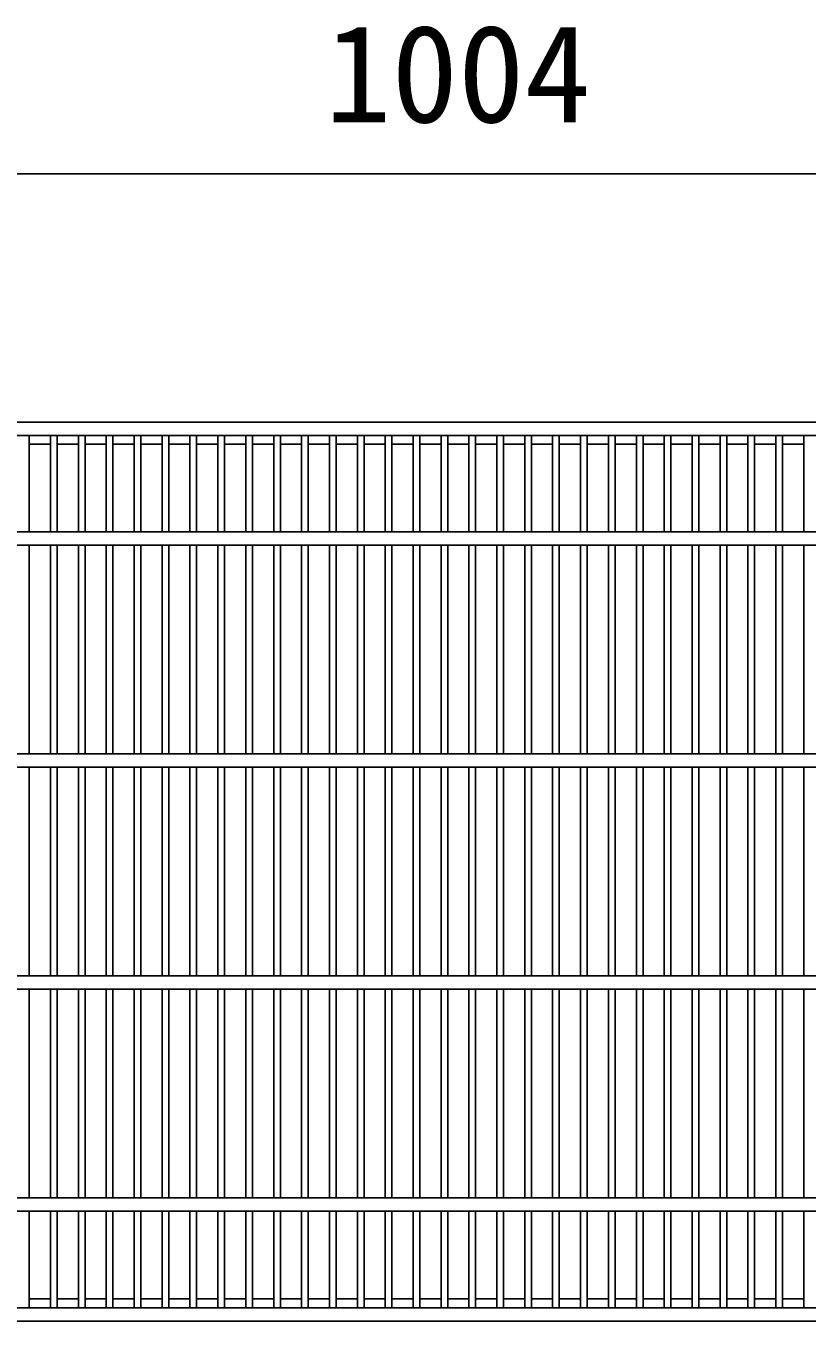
# Model space of a CAD drawing. Units: millimetres, scale not verified. Extents: x -16800 to 16800, y -5940 to 5940.
# Drawn here: x -2897 to -2545, y 963 to 1546 of the extents above; entities that cross this region are included whole.
import ezdxf
from ezdxf.enums import TextEntityAlignment as Align

# ---------------------------------------------------------------- set-up
doc = ezdxf.new("R2010")
doc.units = ezdxf.units.MM
doc.header["$LTSCALE"] = 20
doc.layers.add('0-0_DIM', color=7, linetype='Continuous', lineweight=25)
doc.layers.add('0-2_HATCH', color=6, linetype='Continuous', lineweight=25)
doc.styles.add('ＭＳ ゴシック', font='')
doc.styles.get('ＭＳ ゴシック').set_extended_font_data('MS Gothic')

msp = doc.modelspace()

# ---------------------------------------------------------------- linework, layer by layer
at = {"layer": '0-0_DIM'}
msp.add_line((-2200.38, 1479.84), (-3204.38, 1479.84), dxfattribs=at)
at = {"layer": '0-2_HATCH'}
for p, q in [((-2204.88, 1362.03), (-3199.88, 1362.03)), ((-2895.51, 1362.03), (-2895.51, 1318.53)), ((-2885.96, 1362.03), (-2885.96, 1318.53)), ((-2882.96, 1362.03), (-2882.96, 1318.53)), ((-2873.4, 1362.03), (-2873.4, 1318.53)), ((-2870.4, 1362.03), (-2870.4, 1318.53)), ((-2860.84, 1362.03), (-2860.84, 1318.53)), ((-2857.84, 1362.03), (-2857.84, 1318.53)), ((-2848.29, 1362.03), (-2848.29, 1318.53)), ((-2845.29, 1362.03), (-2845.29, 1318.53)), ((-2835.73, 1362.03), (-2835.73, 1318.53)), ((-2832.73, 1362.03), (-2832.73, 1318.53)), ((-2823.17, 1362.03), (-2823.17, 1318.53)), ((-2820.17, 1362.03), (-2820.17, 1318.53)), ((-2810.62, 1362.03), (-2810.62, 1318.53)), ((-2807.62, 1362.03), (-2807.62, 1318.53)), ((-2798.06, 1362.03), (-2798.06, 1318.53)), ((-2795.06, 1362.03), (-2795.06, 1318.53)), ((-2785.5, 1362.03), (-2785.5, 1318.53)), ((-2782.5, 1362.03), (-2782.5, 1318.53)), ((-2772.94, 1362.03), (-2772.94, 1318.53)), ((-2769.94, 1362.03), (-2769.94, 1318.53)), ((-2760.39, 1362.03), (-2760.39, 1318.53)), ((-2757.39, 1362.03), (-2757.39, 1318.53)), ((-2747.83, 1362.03), (-2747.83, 1318.53)), ((-2744.83, 1362.03), (-2744.83, 1318.53)), ((-2735.27, 1362.03), (-2735.27, 1318.53)), ((-2732.27, 1362.03), (-2732.27, 1318.53)), ((-2722.72, 1362.03), (-2722.72, 1318.53)), ((-2719.72, 1362.03), (-2719.72, 1318.53)), ((-2710.16, 1362.03), (-2710.16, 1318.53)), ((-2707.16, 1362.03), (-2707.16, 1318.53)), ((-2697.6, 1362.03), (-2697.6, 1318.53)), ((-2694.6, 1362.03), (-2694.6, 1318.53)), ((-2685.05, 1362.03), (-2685.05, 1318.53)), ((-2682.05, 1362.03), (-2682.05, 1318.53)), ((-2672.49, 1362.03), (-2672.49, 1318.53)), ((-2669.49, 1362.03), (-2669.49, 1318.53)), ((-2659.93, 1362.03), (-2659.93, 1318.53)), ((-2656.93, 1362.03), (-2656.93, 1318.53)), ((-2647.37, 1362.03), (-2647.37, 1318.53)), ((-2644.37, 1362.03), (-2644.37, 1318.53)), ((-2634.82, 1362.03), (-2634.82, 1318.53)), ((-2631.82, 1362.03), (-2631.82, 1318.53)), ((-2622.26, 1362.03), (-2622.26, 1318.53)), ((-2619.26, 1362.03), (-2619.26, 1318.53)), ((-2609.7, 1362.03), (-2609.7, 1318.53)), ((-2606.7, 1362.03), (-2606.7, 1318.53)), ((-2597.15, 1362.03), (-2597.15, 1318.53)), ((-2594.15, 1362.03), (-2594.15, 1318.53)), ((-2584.59, 1362.03), (-2584.59, 1318.53)), ((-2581.59, 1362.03), (-2581.59, 1318.53)), ((-2572.03, 1362.03), (-2572.03, 1318.53)), ((-2569.03, 1362.03), (-2569.03, 1318.53)), ((-2559.48, 1362.03), (-2559.48, 1318.53)), ((-2556.48, 1362.03), (-2556.48, 1318.53)), ((-2546.92, 1362.03), (-2546.92, 1318.53)), ((-2885.96, 1358.03), (-2895.51, 1358.03)), ((-2873.4, 1358.03), (-2882.96, 1358.03)), ((-2860.84, 1358.03), (-2870.4, 1358.03)), ((-2848.29, 1358.03), (-2857.84, 1358.03)), ((-2835.73, 1358.03), (-2845.29, 1358.03)), ((-2823.17, 1358.03), (-2832.73, 1358.03)), ((-2810.62, 1358.03), (-2820.17, 1358.03)), ((-2798.06, 1358.03), (-2807.62, 1358.03)), ((-2785.5, 1358.03), (-2795.06, 1358.03)), ((-2772.94, 1358.03), (-2782.5, 1358.03)), ((-2760.39, 1358.03), (-2769.94, 1358.03)), ((-2747.83, 1358.03), (-2757.39, 1358.03)), ((-2735.27, 1358.03), (-2744.83, 1358.03)), ((-2722.72, 1358.03), (-2732.27, 1358.03)), ((-2710.16, 1358.03), (-2719.72, 1358.03)), ((-2697.6, 1358.03), (-2707.16, 1358.03)), ((-2685.05, 1358.03), (-2694.6, 1358.03)), ((-2672.49, 1358.03), (-2682.05, 1358.03)), ((-2659.93, 1358.03), (-2669.49, 1358.03)), ((-2647.37, 1358.03), (-2656.93, 1358.03)), ((-2634.82, 1358.03), (-2644.37, 1358.03)), ((-2622.26, 1358.03), (-2631.82, 1358.03)), ((-2609.7, 1358.03), (-2619.26, 1358.03)), ((-2597.15, 1358.03), (-2606.7, 1358.03)), ((-2584.59, 1358.03), (-2594.15, 1358.03)), ((-2572.03, 1358.03), (-2581.59, 1358.03)), ((-2559.48, 1358.03), (-2569.03, 1358.03)), ((-2546.92, 1358.03), (-2556.48, 1358.03)), ((-2204.88, 1318.53), (-3199.88, 1318.53)), ((-3199.88, 1312.53), (-2204.88, 1312.53)), ((-2895.51, 1218.53), (-2895.51, 1312.53)), ((-2885.96, 1218.53), (-2885.96, 1312.53)), ((-2882.96, 1218.53), (-2882.96, 1312.53)), ((-2873.4, 1218.53), (-2873.4, 1312.53)), ((-2870.4, 1218.53), (-2870.4, 1312.53)), ((-2860.84, 1218.53), (-2860.84, 1312.53)), ((-2857.84, 1218.53), (-2857.84, 1312.53)), ((-2848.29, 1218.53), (-2848.29, 1312.53)), ((-2845.29, 1218.53), (-2845.29, 1312.53)), ((-2835.73, 1218.53), (-2835.73, 1312.53)), ((-2832.73, 1218.53), (-2832.73, 1312.53)), ((-2823.17, 1218.53), (-2823.17, 1312.53)), ((-2820.17, 1218.53), (-2820.17, 1312.53)), ((-2810.62, 1218.53), (-2810.62, 1312.53)), ((-2807.62, 1218.53), (-2807.62, 1312.53)), ((-2798.06, 1218.53), (-2798.06, 1312.53)), ((-2795.06, 1218.53), (-2795.06, 1312.53)), ((-2785.5, 1218.53), (-2785.5, 1312.53)), ((-2782.5, 1218.53), (-2782.5, 1312.53)), ((-2772.94, 1218.53), (-2772.94, 1312.53)), ((-2769.94, 1218.53), (-2769.94, 1312.53)), ((-2760.39, 1218.53), (-2760.39, 1312.53)), ((-2757.39, 1218.53), (-2757.39, 1312.53)), ((-2747.83, 1218.53), (-2747.83, 1312.53)), ((-2744.83, 1218.53), (-2744.83, 1312.53)), ((-2735.27, 1218.53), (-2735.27, 1312.53)), ((-2732.27, 1218.53), (-2732.27, 1312.53)), ((-2722.72, 1218.53), (-2722.72, 1312.53)), ((-2719.72, 1218.53), (-2719.72, 1312.53)), ((-2710.16, 1218.53), (-2710.16, 1312.53)), ((-2707.16, 1218.53), (-2707.16, 1312.53)), ((-2697.6, 1218.53), (-2697.6, 1312.53)), ((-2694.6, 1218.53), (-2694.6, 1312.53)), ((-2685.05, 1218.53), (-2685.05, 1312.53)), ((-2682.05, 1218.53), (-2682.05, 1312.53)), ((-2672.49, 1218.53), (-2672.49, 1312.53)), ((-2669.49, 1218.53), (-2669.49, 1312.53)), ((-2659.93, 1218.53), (-2659.93, 1312.53)), ((-2656.93, 1218.53), (-2656.93, 1312.53)), ((-2647.37, 1218.53), (-2647.37, 1312.53)), ((-2644.37, 1218.53), (-2644.37, 1312.53)), ((-2634.82, 1218.53), (-2634.82, 1312.53)), ((-2631.82, 1218.53), (-2631.82, 1312.53)), ((-2622.26, 1218.53), (-2622.26, 1312.53)), ((-2619.26, 1218.53), (-2619.26, 1312.53)), ((-2609.7, 1218.53), (-2609.7, 1312.53)), ((-2606.7, 1218.53), (-2606.7, 1312.53)), ((-2597.15, 1218.53), (-2597.15, 1312.53)), ((-2594.15, 1218.53), (-2594.15, 1312.53)), ((-2584.59, 1218.53), (-2584.59, 1312.53)), ((-2581.59, 1218.53), (-2581.59, 1312.53)), ((-2572.03, 1218.53), (-2572.03, 1312.53)), ((-2569.03, 1218.53), (-2569.03, 1312.53)), ((-2559.48, 1218.53), (-2559.48, 1312.53)), ((-2556.48, 1218.53), (-2556.48, 1312.53)), ((-2546.92, 1218.53), (-2546.92, 1312.53)), ((-2204.88, 1218.53), (-3199.88, 1218.53)), ((-3199.88, 1212.53), (-2204.88, 1212.53)), ((-2895.51, 1118.53), (-2895.51, 1212.53)), ((-2885.96, 1118.53), (-2885.96, 1212.53)), ((-2882.96, 1118.53), (-2882.96, 1212.53)), ((-2873.4, 1118.53), (-2873.4, 1212.53)), ((-2870.4, 1118.53), (-2870.4, 1212.53)), ((-2860.84, 1118.53), (-2860.84, 1212.53)), ((-2857.84, 1118.53), (-2857.84, 1212.53)), ((-2848.29, 1118.53), (-2848.29, 1212.53)), ((-2845.29, 1118.53), (-2845.29, 1212.53)), ((-2835.73, 1118.53), (-2835.73, 1212.53)), ((-2832.73, 1118.53), (-2832.73, 1212.53)), ((-2823.17, 1118.53), (-2823.17, 1212.53)), ((-2820.17, 1118.53), (-2820.17, 1212.53)), ((-2810.62, 1118.53), (-2810.62, 1212.53)), ((-2807.62, 1118.53), (-2807.62, 1212.53)), ((-2798.06, 1118.53), (-2798.06, 1212.53)), ((-2795.06, 1118.53), (-2795.06, 1212.53)), ((-2785.5, 1118.53), (-2785.5, 1212.53)), ((-2782.5, 1118.53), (-2782.5, 1212.53)), ((-2772.94, 1118.53), (-2772.94, 1212.53)), ((-2769.94, 1118.53), (-2769.94, 1212.53)), ((-2760.39, 1118.53), (-2760.39, 1212.53)), ((-2757.39, 1118.53), (-2757.39, 1212.53)), ((-2747.83, 1118.53), (-2747.83, 1212.53)), ((-2744.83, 1118.53), (-2744.83, 1212.53)), ((-2735.27, 1118.53), (-2735.27, 1212.53)), ((-2732.27, 1118.53), (-2732.27, 1212.53)), ((-2722.72, 1118.53), (-2722.72, 1212.53)), ((-2719.72, 1118.53), (-2719.72, 1212.53)), ((-2710.16, 1118.53), (-2710.16, 1212.53)), ((-2707.16, 1118.53), (-2707.16, 1212.53)), ((-2697.6, 1118.53), (-2697.6, 1212.53)), ((-2694.6, 1118.53), (-2694.6, 1212.53)), ((-2685.05, 1118.53), (-2685.05, 1212.53)), ((-2682.05, 1118.53), (-2682.05, 1212.53)), ((-2672.49, 1118.53), (-2672.49, 1212.53)), ((-2669.49, 1118.53), (-2669.49, 1212.53)), ((-2659.93, 1118.53), (-2659.93, 1212.53)), ((-2656.93, 1118.53), (-2656.93, 1212.53)), ((-2647.37, 1118.53), (-2647.37, 1212.53)), ((-2644.37, 1118.53), (-2644.37, 1212.53)), ((-2634.82, 1118.53), (-2634.82, 1212.53)), ((-2631.82, 1118.53), (-2631.82, 1212.53)), ((-2622.26, 1118.53), (-2622.26, 1212.53)), ((-2619.26, 1118.53), (-2619.26, 1212.53)), ((-2609.7, 1118.53), (-2609.7, 1212.53)), ((-2606.7, 1118.53), (-2606.7, 1212.53)), ((-2597.15, 1118.53), (-2597.15, 1212.53)), ((-2594.15, 1118.53), (-2594.15, 1212.53)), ((-2584.59, 1118.53), (-2584.59, 1212.53)), ((-2581.59, 1118.53), (-2581.59, 1212.53)), ((-2572.03, 1118.53), (-2572.03, 1212.53)), ((-2569.03, 1118.53), (-2569.03, 1212.53)), ((-2559.48, 1118.53), (-2559.48, 1212.53)), ((-2556.48, 1118.53), (-2556.48, 1212.53)), ((-2546.92, 1118.53), (-2546.92, 1212.53)), ((-2204.88, 1118.53), (-3199.88, 1118.53)), ((-3199.88, 1112.53), (-2204.88, 1112.53)), ((-2895.51, 1018.53), (-2895.51, 1112.53)), ((-2885.96, 1018.53), (-2885.96, 1112.53)), ((-2882.96, 1018.53), (-2882.96, 1112.53)), ((-2873.4, 1018.53), (-2873.4, 1112.53)), ((-2870.4, 1018.53), (-2870.4, 1112.53)), ((-2860.84, 1018.53), (-2860.84, 1112.53)), ((-2857.84, 1018.53), (-2857.84, 1112.53)), ((-2848.29, 1018.53), (-2848.29, 1112.53)), ((-2845.29, 1018.53), (-2845.29, 1112.53)), ((-2835.73, 1018.53), (-2835.73, 1112.53)), ((-2832.73, 1018.53), (-2832.73, 1112.53)), ((-2823.17, 1018.53), (-2823.17, 1112.53)), ((-2820.17, 1018.53), (-2820.17, 1112.53)), ((-2810.62, 1018.53), (-2810.62, 1112.53)), ((-2807.62, 1018.53), (-2807.62, 1112.53)), ((-2798.06, 1018.53), (-2798.06, 1112.53)), ((-2795.06, 1018.53), (-2795.06, 1112.53)), ((-2785.5, 1018.53), (-2785.5, 1112.53)), ((-2782.5, 1018.53), (-2782.5, 1112.53)), ((-2772.94, 1018.53), (-2772.94, 1112.53)), ((-2769.94, 1018.53), (-2769.94, 1112.53)), ((-2760.39, 1018.53), (-2760.39, 1112.53)), ((-2757.39, 1018.53), (-2757.39, 1112.53)), ((-2747.83, 1018.53), (-2747.83, 1112.53)), ((-2744.83, 1018.53), (-2744.83, 1112.53)), ((-2735.27, 1018.53), (-2735.27, 1112.53)), ((-2732.27, 1018.53), (-2732.27, 1112.53)), ((-2722.72, 1018.53), (-2722.72, 1112.53)), ((-2719.72, 1018.53), (-2719.72, 1112.53)), ((-2710.16, 1018.53), (-2710.16, 1112.53)), ((-2707.16, 1018.53), (-2707.16, 1112.53)), ((-2697.6, 1018.53), (-2697.6, 1112.53)), ((-2694.6, 1018.53), (-2694.6, 1112.53)), ((-2685.05, 1018.53), (-2685.05, 1112.53)), ((-2682.05, 1018.53), (-2682.05, 1112.53)), ((-2672.49, 1018.53), (-2672.49, 1112.53)), ((-2669.49, 1018.53), (-2669.49, 1112.53)), ((-2659.93, 1018.53), (-2659.93, 1112.53)), ((-2656.93, 1018.53), (-2656.93, 1112.53)), ((-2647.37, 1018.53), (-2647.37, 1112.53)), ((-2644.37, 1018.53), (-2644.37, 1112.53)), ((-2634.82, 1018.53), (-2634.82, 1112.53)), ((-2631.82, 1018.53), (-2631.82, 1112.53)), ((-2622.26, 1018.53), (-2622.26, 1112.53)), ((-2619.26, 1018.53), (-2619.26, 1112.53)), ((-2609.7, 1018.53), (-2609.7, 1112.53)), ((-2606.7, 1018.53), (-2606.7, 1112.53)), ((-2597.15, 1018.53), (-2597.15, 1112.53)), ((-2594.15, 1018.53), (-2594.15, 1112.53)), ((-2584.59, 1018.53), (-2584.59, 1112.53)), ((-2581.59, 1018.53), (-2581.59, 1112.53)), ((-2572.03, 1018.53), (-2572.03, 1112.53)), ((-2569.03, 1018.53), (-2569.03, 1112.53)), ((-2559.48, 1018.53), (-2559.48, 1112.53)), ((-2556.48, 1018.53), (-2556.48, 1112.53)), ((-2546.92, 1018.53), (-2546.92, 1112.53)), ((-2204.88, 1018.53), (-3199.88, 1018.53)), ((-3199.88, 1012.53), (-2204.88, 1012.53)), ((-2895.51, 969.03), (-2895.51, 1012.53)), ((-2885.96, 969.03), (-2885.96, 1012.53)), ((-2882.96, 969.03), (-2882.96, 1012.53)), ((-2873.4, 969.03), (-2873.4, 1012.53)), ((-2870.4, 969.03), (-2870.4, 1012.53)), ((-2860.84, 969.03), (-2860.84, 1012.53)), ((-2857.84, 969.03), (-2857.84, 1012.53)), ((-2848.29, 969.03), (-2848.29, 1012.53)), ((-2845.29, 969.03), (-2845.29, 1012.53)), ((-2835.73, 969.03), (-2835.73, 1012.53)), ((-2832.73, 969.03), (-2832.73, 1012.53)), ((-2823.17, 969.03), (-2823.17, 1012.53)), ((-2820.17, 969.03), (-2820.17, 1012.53)), ((-2810.62, 969.03), (-2810.62, 1012.53)), ((-2807.62, 969.03), (-2807.62, 1012.53)), ((-2798.06, 969.03), (-2798.06, 1012.53)), ((-2795.06, 969.03), (-2795.06, 1012.53)), ((-2785.5, 969.03), (-2785.5, 1012.53)), ((-2782.5, 969.03), (-2782.5, 1012.53)), ((-2772.94, 969.03), (-2772.94, 1012.53)), ((-2769.94, 969.03), (-2769.94, 1012.53)), ((-2760.39, 969.03), (-2760.39, 1012.53)), ((-2757.39, 969.03), (-2757.39, 1012.53)), ((-2747.83, 969.03), (-2747.83, 1012.53)), ((-2744.83, 969.03), (-2744.83, 1012.53)), ((-2735.27, 969.03), (-2735.27, 1012.53)), ((-2732.27, 969.03), (-2732.27, 1012.53)), ((-2722.72, 969.03), (-2722.72, 1012.53)), ((-2719.72, 969.03), (-2719.72, 1012.53)), ((-2710.16, 969.03), (-2710.16, 1012.53)), ((-2707.16, 969.03), (-2707.16, 1012.53)), ((-2697.6, 969.03), (-2697.6, 1012.53)), ((-2694.6, 969.03), (-2694.6, 1012.53)), ((-2685.05, 969.03), (-2685.05, 1012.53)), ((-2682.05, 969.03), (-2682.05, 1012.53)), ((-2672.49, 969.03), (-2672.49, 1012.53)), ((-2669.49, 969.03), (-2669.49, 1012.53)), ((-2659.93, 969.03), (-2659.93, 1012.53)), ((-2656.93, 969.03), (-2656.93, 1012.53)), ((-2647.37, 969.03), (-2647.37, 1012.53)), ((-2644.37, 969.03), (-2644.37, 1012.53)), ((-2634.82, 969.03), (-2634.82, 1012.53)), ((-2631.82, 969.03), (-2631.82, 1012.53)), ((-2622.26, 969.03), (-2622.26, 1012.53)), ((-2619.26, 969.03), (-2619.26, 1012.53)), ((-2609.7, 969.03), (-2609.7, 1012.53)), ((-2606.7, 969.03), (-2606.7, 1012.53)), ((-2597.15, 969.03), (-2597.15, 1012.53)), ((-2594.15, 969.03), (-2594.15, 1012.53)), ((-2584.59, 969.03), (-2584.59, 1012.53)), ((-2581.59, 969.03), (-2581.59, 1012.53)), ((-2572.03, 969.03), (-2572.03, 1012.53)), ((-2569.03, 969.03), (-2569.03, 1012.53)), ((-2559.48, 969.03), (-2559.48, 1012.53)), ((-2556.48, 969.03), (-2556.48, 1012.53)), ((-2546.92, 969.03), (-2546.92, 1012.53)), ((-2204.88, 969.03), (-3199.88, 969.03)), ((-2885.96, 973.03), (-2895.51, 973.03)), ((-2873.4, 973.03), (-2882.96, 973.03)), ((-2860.84, 973.03), (-2870.4, 973.03)), ((-2848.29, 973.03), (-2857.84, 973.03)), ((-2835.73, 973.03), (-2845.29, 973.03)), ((-2823.17, 973.03), (-2832.73, 973.03)), ((-2810.62, 973.03), (-2820.17, 973.03)), ((-2798.06, 973.03), (-2807.62, 973.03)), ((-2785.5, 973.03), (-2795.06, 973.03)), ((-2772.94, 973.03), (-2782.5, 973.03)), ((-2760.39, 973.03), (-2769.94, 973.03)), ((-2747.83, 973.03), (-2757.39, 973.03)), ((-2735.27, 973.03), (-2744.83, 973.03)), ((-2722.72, 973.03), (-2732.27, 973.03)), ((-2710.16, 973.03), (-2719.72, 973.03)), ((-2697.6, 973.03), (-2707.16, 973.03)), ((-2685.05, 973.03), (-2694.6, 973.03)), ((-2672.49, 973.03), (-2682.05, 973.03)), ((-2659.93, 973.03), (-2669.49, 973.03)), ((-2647.37, 973.03), (-2656.93, 973.03)), ((-2634.82, 973.03), (-2644.37, 973.03)), ((-2622.26, 973.03), (-2631.82, 973.03)), ((-2609.7, 973.03), (-2619.26, 973.03)), ((-2597.15, 973.03), (-2606.7, 973.03)), ((-2584.59, 973.03), (-2594.15, 973.03)), ((-2572.03, 973.03), (-2581.59, 973.03)), ((-2559.48, 973.03), (-2569.03, 973.03)), ((-2546.92, 973.03), (-2556.48, 973.03))]:
    msp.add_line(p, q, dxfattribs=at)
msp.add_lwpolyline([(-2200.38, 963.03), (-3204.38, 963.03), (-3204.38, 1368.03), (-2200.38, 1368.03)], dxfattribs=at)

# ---------------------------------------------------------------- texts
at = {"layer": '0-0_DIM', "style": 'ＭＳ ゴシック'}
msp.add_text('1004', height=43.99, dxfattribs=at).set_placement((-2762.38, 1489.84), align=Align.BOTTOM_LEFT)

doc.saveas('drawing.dxf')
